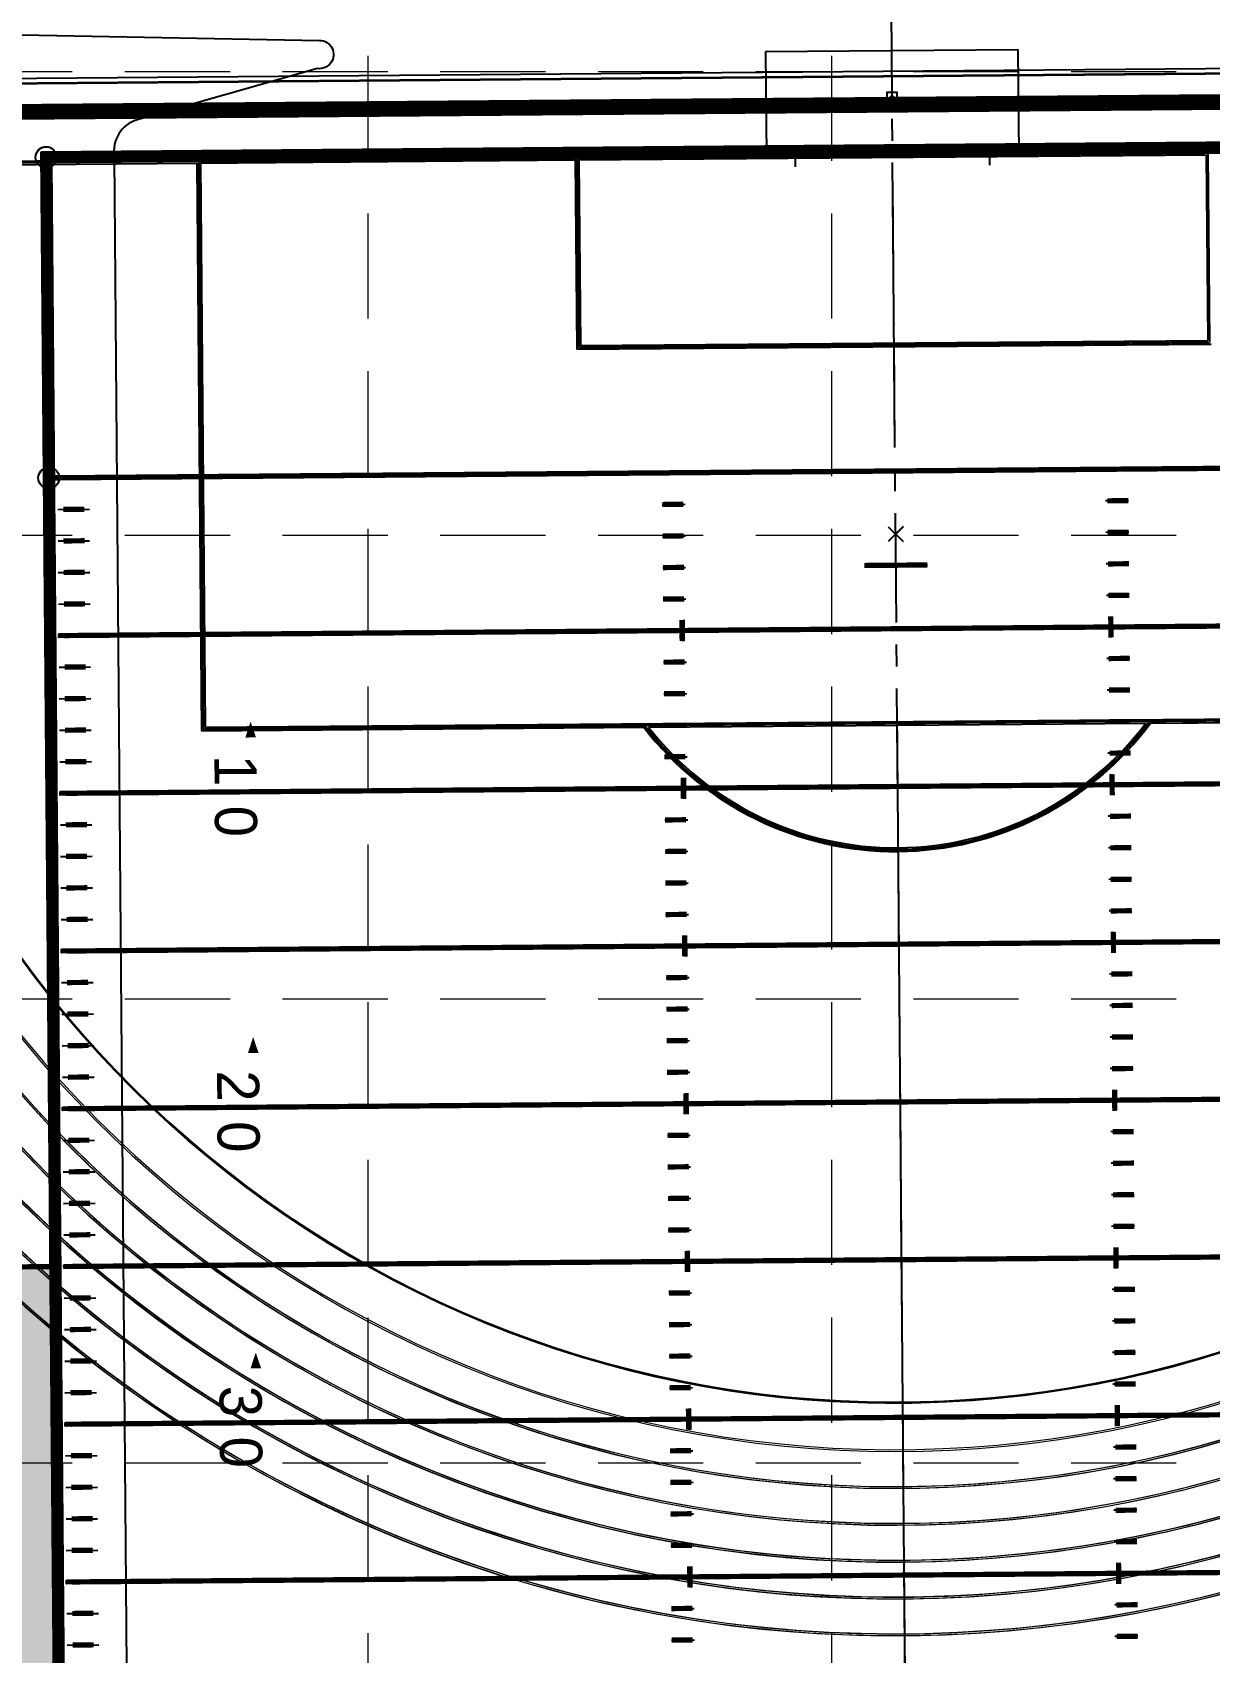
# Model space of a CAD drawing. Header units: feet. Extents: x 2467609 to 2470436, y 7119976 to 7121745.
# Drawn here: x 2469431.4 to 2469543.4, y 7120886.6 to 7121040.7 of the extents above; entities that cross this region are included whole.
import ezdxf

# ---------------------------------------------------------------- set-up
doc = ezdxf.new("R2010")
doc.units = ezdxf.units.FT
doc.header["$LTSCALE"] = 100
doc.header["$MEASUREMENT"] = 0
for name, pattern in [('06117 BASE$0$HIDDEN2', [0.1875, 0.125, -0.0625]), ('FOOTBALL$0$C', [2, 1.25, -0.25, 0.25, -0.25]), ('FOOTBALL$0$DASHED2', [0.375, 0.25, -0.125]), ('HIDDEN', [0.375, 0.25, -0.125])]:
    doc.linetypes.add(name, pattern=pattern)
for name, color, linetype, lineweight in [('06117 BASE$0$X-Refr', 253, '06117 BASE$0$HIDDEN2', 50), ('FOOTBALL$0$X-Lite', 8, 'Continuous', 25), ('FOOTBALL$0$X-Medm', 8, 'Continuous', 40), ('FOOTBALL$0$X-Thin', 8, 'Continuous', 13)]:
    doc.layers.add(name, color=color, linetype=linetype, lineweight=lineweight)
for name, color, linetype in [('CPCONT', 253, 'Continuous'), ('FOOTBALL$0$FD-CD-FOOTBALL', 8, 'Continuous'), ('FOOTBALL$0$FD-CD-MED', 8, 'Continuous'), ('FOOTBALL$0$FD-CD-SOCCER', 8, 'Continuous'), ('FOOTBALL$0$FD-CD-TEXT-FOOTBALL', 8, 'Continuous'), ('FOOTBALL$0$FD-CD-TEXT-FOOTBALL-GOAL-TICKS', 8, 'Continuous'), ('FOOTBALL$0$FD-CD-THIN', 8, 'Continuous'), ('FOOTBALL$0$FD-CD-XTHN', 8, 'Continuous'), ('FOOTBALL$0$FD-CNTRLINE', 8, 'Continuous'), ('FOOTBALL$0$FD-Coach-Box', 8, 'Continuous'), ('FOOTBALL$0$FD-FOOTBALL', 8, 'Continuous'), ('FOOTBALL$0$FD-FOOTBALL-THKLINE', 8, 'Continuous'), ('FOOTBALL$0$FD-FOOTBALL-THKLINE-2', 8, 'Continuous'), ('FOOTBALL$0$FD-SOCCER', 8, 'Continuous'), ('FOOTBALL$0$FD-SOCCER-CTR', 8, 'Continuous'), ('FOOTBALL$0$FD-TRACK', 8, 'Continuous'), ('FOOTBALL$0$SC-CD-THIN', 8, 'Continuous'), ('GRID', 254, 'HIDDEN')]:
    doc.layers.add(name, color=color, linetype=linetype)
doc.styles.add('FOOTBALL$0$HM-HD', font='HM-HD.SHX')

# ---------------------------------------------------------------- blocks, each defined once
blk = doc.blocks.new('FOOTBALL$0$TRACK-flat-1')
at = {"layer": 'FOOTBALL$0$X-Lite', "linetype": 'Continuous'}
for p, q in [((11534.5, -51876.6), (11534.5, -49470.2)), ((11540.5, -51871.8), (11540.5, -49474.9))]:
    blk.add_line(p, q, dxfattribs=at)
for radius, start, end in [(1497.3, 90, 236.1379), (1243.3, 90, 270), (1231.2, 90, 103.2408), (1219.2, 103.6636, 256.3364), (1231.2, 256.7592, 270)]:
    blk.add_arc((11822.5, -50673.4), radius, start, end, dxfattribs=at)
at = {"layer": 'FOOTBALL$0$X-Lite', "linetype": 'FOOTBALL$0$DASHED2'}
blk.add_arc((11822.5, -50673.4), 1253.2, 90, 270, dxfattribs=at)
at = {"layer": 'FOOTBALL$0$X-Lite', "linetype": 'Continuous'}
blk.add_point((11822.5, -50673.4), dxfattribs=at)
at = {"layer": 'FOOTBALL$0$X-Medm'}
for radius, end in [(1501.2, 235.5002), (1237.2, 270)]:
    blk.add_arc((11822.5, -50673.4), radius, 90, end, dxfattribs=at)
at = {"layer": 'FOOTBALL$0$X-Thin'}
blk.add_line((11539.5, -51872.6), (11539.5, -49474.1), dxfattribs=at)
for radius, start, end in [(1495.3, 90, 236.2504), (1455.3, 90, 238.6875), (1453.3, 90, 238.8153), (1413.3, 90, 241.6104), (1411.3, 90, 241.7587), (1371.3, 90, 245.0505), (1369.3, 90, 245.2281), (1329.3, 90, 249.2811), (1327.3, 90, 249.5069), (1287.3, 90, 254.9819), (1285.3, 90, 255.3125), (1245.3, 90, 266.778), (1232.2, 90, 103.2777), (1232.2, 256.7223, 270), (1329.3, 249.5223, 255.2224), (1327.3, 249.751, 255.548), (1287.3, 255.3238, 266.831), (1285.3, 255.6627, 270), (1413.3, 245.6225, 249.9128), (1411.3, 245.7995, 250.1325), (1371.3, 249.8416, 255.4517), (1369.3, 250.0672, 255.7726), (1329.3, 255.5588, 266.8815), (1327.3, 255.8925, 270), (1455.3, 245.9822, 250.2078), (1453.3, 246.157, 250.4246), (1413.3, 250.1465, 255.6707), (1411.3, 250.369, 255.9869), (1371.3, 255.7828, 266.9296), (1369.3, 256.1117, 270), (1497.3, 246.3264, 250.4901), (1495.3, 246.499, 250.7041), (1455.3, 250.4379, 255.88), (1453.3, 250.6575, 256.1919), (1413.3, 255.9968, 266.9756), (1411.3, 256.3209, 270), (1497.3, 250.7169, 256.0805), (1495.3, 250.9337, 256.3881), (1455.3, 256.2013, 267.0196), (1453.3, 256.5209, 270), (1497.3, 256.3971, 267.0617), (1495.3, 256.7124, 270)]:
    blk.add_arc((11822.5, -50673.4), radius, start, end, dxfattribs=at)
at = {"layer": 'FOOTBALL$0$X-Thin', "linetype": 'Continuous'}
for radius, start, end in [(1232.2, 103.5167, 256.4833), (1231.2, 103.5279, 256.4721), (1225.2, 103.5954, 256.4046), (1224.2, 103.6067, 256.3933)]:
    blk.add_arc((11822.5, -50673.4), radius, start, end, dxfattribs=at)
blk = doc.blocks.new('FOOTBALL')
at = {"layer": 'FOOTBALL$0$FD-CD-FOOTBALL'}
blk.add_circle((-2166, -966), 12, dxfattribs=at)
at = {"layer": 'FOOTBALL$0$FD-CD-MED'}
for p, q in [((-2172, 972), (-2172, -972)), ((-2172, -972), (2172, -972))]:
    blk.add_line(p, q, dxfattribs=at)
at = {"layer": 'FOOTBALL$0$FD-CD-SOCCER'}
blk.add_lwpolyline([(-2220, -6), (-2220, 6), (-2232, 6), (-2232, -6), (-2220, -6)], dxfattribs=at)
for centre, radius in [((-2226, 0), 2), ((-1800, -966), 12)]:
    blk.add_circle(centre, radius, dxfattribs=at)
at = {"layer": 'FOOTBALL$0$FD-CD-TEXT-FOOTBALL-GOAL-TICKS'}
for points in [[(-1520, -738), (-1502, -744), (-1502, -732)], [(-1160, -738), (-1142, -744), (-1142, -732)], [(-800, -738), (-782, -744), (-782, -732)]]:
    blk.add_solid(points, dxfattribs=at)
at = {"layer": 'FOOTBALL$0$FD-CD-THIN', "linetype": 'FOOTBALL$0$C'}
blk.add_line((2373, 0), (-2326.5, 0), dxfattribs=at)
at = {"layer": 'FOOTBALL$0$FD-CD-XTHN'}
for points in [[(-1802, 960), (-1802, -960)], [(-1798, 960), (-1798, -960)]]:
    blk.add_lwpolyline(points, dxfattribs=at)
for points in [[(-1622, -956), (-1622, 956), (-1618, 956), (-1618, -956)], [(-1442, -956), (-1442, 956), (-1438, 956), (-1438, -956)], [(-1262, -956), (-1262, 956), (-1258, 956), (-1258, -956)], [(-1082, -956), (-1082, 956), (-1078, 956), (-1078, -956)], [(-902, -956), (-902, 956), (-898, 956), (-898, -956)], [(-722, -956), (-722, 956), (-718, 956), (-718, -956)], [(-542, -956), (-542, 956), (-538, 956), (-538, -956)]]:
    blk.add_lwpolyline(points, close=True, dxfattribs=at)
at = {"layer": 'FOOTBALL$0$FD-CNTRLINE'}
for points in [[(-1620, 925.8), (-1620, 956), (-1620, -956), (-1620, -925.8)], [(-1440, 925.8), (-1440, 956), (-1440, -956), (-1440, -925.8)], [(-1260, 925.8), (-1260, 956), (-1260, -956), (-1260, -925.8)], [(-1080, 925.8), (-1080, 956), (-1080, -956), (-1080, -925.8)], [(-900, 925.8), (-900, 956), (-900, -956), (-900, -925.8)], [(-720, 925.8), (-720, 956), (-720, -956), (-720, -925.8)], [(-540, 925.8), (-540, 956), (-540, -956), (-540, -925.8)]]:
    blk.add_lwpolyline(points, dxfattribs=at)
at = {"layer": 'FOOTBALL$0$FD-Coach-Box'}
for p, q in [((-902, -960), (-902, -1114)), ((-900, -960), (-900, -1112)), ((-898, -960), (-898, -1110))]:
    blk.add_line(p, q, dxfattribs=at)
at = {"layer": 'FOOTBALL$0$FD-FOOTBALL'}
for p, q in [((-2160, 960), (-2160, -960)), ((-2160, -960), (2160, -960))]:
    blk.add_line(p, q, dxfattribs=at)
for points in [[(-1800, 960), (-1800, -960)], [(-1800, 264), (-1800, 240)], [(-1764, 264), (-1764, 240)], [(-1728, 264), (-1728, 240)], [(-1692, 264), (-1692, 240)], [(-1656, 264), (-1656, 240)], [(-1620, 264), (-1620, 240)], [(-1584, 264), (-1584, 240)], [(-1548, 264), (-1548, 240)], [(-1512, 264), (-1512, 240)], [(-1476, 264), (-1476, 240)], [(-1440, 264), (-1440, 240)], [(-1404, 264), (-1404, 240)], [(-1368, 264), (-1368, 240)], [(-1332, 264), (-1332, 240)], [(-1296, 264), (-1296, 240)], [(-1260, 264), (-1260, 240)], [(-1224, 264), (-1224, 240)], [(-1188, 264), (-1188, 240)], [(-1152, 264), (-1152, 240)], [(-1116, 264), (-1116, 240)], [(-1080, 264), (-1080, 240)], [(-1044, 264), (-1044, 240)], [(-1008, 264), (-1008, 240)], [(-972, 264), (-972, 240)], [(-936, 264), (-936, 240)], [(-900, 264), (-900, 240)], [(-864, 264), (-864, 240)], [(-828, 264), (-828, 240)], [(-792, 264), (-792, 240)], [(-756, 264), (-756, 240)], [(-720, 264), (-720, 240)], [(-684, 264), (-684, 240)], [(-648, 264), (-648, 240)], [(-612, 264), (-612, 240)], [(-576, 264), (-576, 240)], [(-540, 264), (-540, 240)], [(-504, 264), (-504, 240)], [(-468, 264), (-468, 240)], [(-1632, 242.7), (-1608, 242.7)], [(-1452, 242.7), (-1428, 242.7)], [(-1272, 242.7), (-1248, 242.7)], [(-1092, 242.7), (-1068, 242.7)], [(-912, 242.7), (-888, 242.7)], [(-732, 242.7), (-708, 242.7)], [(-552, 242.7), (-528, 242.7)], [(-1692, -36), (-1692, 36)], [(-1800, -264), (-1800, -240)], [(-1764, -264), (-1764, -240)], [(-1728, -264), (-1728, -240)], [(-1692, -264), (-1692, -240)], [(-1656, -264), (-1656, -240)], [(-1620, -264), (-1620, -240)], [(-1584, -264), (-1584, -240)], [(-1548, -264), (-1548, -240)], [(-1512, -264), (-1512, -240)], [(-1476, -264), (-1476, -240)], [(-1440, -264), (-1440, -240)], [(-1404, -264), (-1404, -240)], [(-1368, -264), (-1368, -240)], [(-1332, -264), (-1332, -240)], [(-1296, -264), (-1296, -240)], [(-1260, -264), (-1260, -240)], [(-1224, -264), (-1224, -240)], [(-1188, -264), (-1188, -240)], [(-1152, -264), (-1152, -240)], [(-1116, -264), (-1116, -240)], [(-1080, -264), (-1080, -240)], [(-1044, -264), (-1044, -240)], [(-1008, -264), (-1008, -240)], [(-972, -264), (-972, -240)], [(-936, -264), (-936, -240)], [(-900, -264), (-900, -240)], [(-864, -264), (-864, -240)], [(-828, -264), (-828, -240)], [(-792, -264), (-792, -240)], [(-756, -264), (-756, -240)], [(-720, -264), (-720, -240)], [(-684, -264), (-684, -240)], [(-648, -264), (-648, -240)], [(-612, -264), (-612, -240)], [(-576, -264), (-576, -240)], [(-540, -264), (-540, -240)], [(-504, -264), (-504, -240)], [(-468, -264), (-468, -240)], [(-1632, -242.7), (-1608, -242.7)], [(-1452, -242.7), (-1428, -242.7)], [(-1272, -242.7), (-1248, -242.7)], [(-1092, -242.7), (-1068, -242.7)], [(-912, -242.7), (-888, -242.7)], [(-732, -242.7), (-708, -242.7)], [(-552, -242.7), (-528, -242.7)], [(-1800, -956), (-1800, -920)], [(-1764, -956), (-1764, -920)], [(-1728, -956), (-1728, -920)], [(-1692, -956), (-1692, -920)], [(-1656, -956), (-1656, -920)], [(-1584, -956), (-1584, -920)], [(-1548, -956), (-1548, -920)], [(-1512, -956), (-1512, -920)], [(-1476, -956), (-1476, -920)], [(-1404, -956), (-1404, -920)], [(-1368, -956), (-1368, -920)], [(-1332, -956), (-1332, -920)], [(-1296, -956), (-1296, -920)], [(-1224, -956), (-1224, -920)], [(-1188, -956), (-1188, -920)], [(-1152, -956), (-1152, -920)], [(-1116, -956), (-1116, -920)], [(-1044, -956), (-1044, -920)], [(-1008, -956), (-1008, -920)], [(-972, -956), (-972, -920)], [(-936, -956), (-936, -920)], [(-864, -956), (-864, -920)], [(-828, -956), (-828, -920)], [(-792, -956), (-792, -920)], [(-756, -956), (-756, -920)], [(-684, -956), (-684, -920)], [(-648, -956), (-648, -920)], [(-612, -956), (-612, -920)], [(-576, -956), (-576, -920)], [(-504, -956), (-504, -920)], [(-468, -956), (-468, -920)], [(-1728, -956), (-1728, -932)], [(-1692, -956), (-1692, -932)], [(-1656, -956), (-1656, -932)], [(-1584, -956), (-1584, -932)], [(-1548, -956), (-1548, -932)], [(-1512, -956), (-1512, -932)], [(-1476, -956), (-1476, -932)], [(-1404, -956), (-1404, -932)], [(-1368, -956), (-1368, -932)], [(-1332, -956), (-1332, -932)], [(-1296, -956), (-1296, -932)], [(-1224, -956), (-1224, -932)], [(-1188, -956), (-1188, -932)], [(-1152, -956), (-1152, -932)], [(-1116, -956), (-1116, -932)], [(-1044, -956), (-1044, -932)], [(-1008, -956), (-1008, -932)], [(-972, -956), (-972, -932)], [(-936, -956), (-936, -932)], [(-864, -956), (-864, -932)], [(-828, -956), (-828, -932)], [(-792, -956), (-792, -932)], [(-756, -956), (-756, -932)], [(-684, -956), (-684, -932)], [(-648, -956), (-648, -932)], [(-612, -956), (-612, -932)], [(-576, -956), (-576, -932)], [(-504, -956), (-504, -932)], [(-468, -956), (-468, -932)]]:
    blk.add_lwpolyline(points, dxfattribs=at)
at = {"layer": 'FOOTBALL$0$FD-FOOTBALL-THKLINE', "const_width": 12}
blk.add_lwpolyline([(2166, 966), (-2166, 966), (-2166, -966), (2166, -966)], close=True, dxfattribs=at)
at = {"layer": 'FOOTBALL$0$FD-FOOTBALL-THKLINE', "const_width": 6}
for points in [[(-1800, 960), (-1800, -960)], [(-1620, 949.8), (-1620, -949.8)], [(-1440, 949.8), (-1440, -949.8)], [(-1260, 949.8), (-1260, -949.8)], [(-1080, 949.8), (-1080, -949.8)], [(-900, 949.8), (-900, -949.8)], [(-720, 949.8), (-720, -949.8)], [(-540, 949.8), (-540, -949.8)], [(-1800, 266), (-1800, 242)], [(-1764, 266), (-1764, 242)], [(-1728, 266), (-1728, 242)], [(-1692, 266), (-1692, 242)], [(-1656, 266), (-1656, 242)], [(-1620, 266), (-1620, 242)], [(-1584, 266), (-1584, 242)], [(-1548, 266), (-1548, 242)], [(-1512, 266), (-1512, 242)], [(-1476, 266), (-1476, 242)], [(-1440, 266), (-1440, 242)], [(-1404, 266), (-1404, 242)], [(-1368, 266), (-1368, 242)], [(-1332, 266), (-1332, 242)], [(-1296, 266), (-1296, 242)], [(-1260, 266), (-1260, 242)], [(-1224, 266), (-1224, 242)], [(-1188, 266), (-1188, 242)], [(-1152, 266), (-1152, 242)], [(-1116, 266), (-1116, 242)], [(-1080, 266), (-1080, 242)], [(-1044, 266), (-1044, 242)], [(-1008, 266), (-1008, 242)], [(-972, 266), (-972, 242)], [(-936, 266), (-936, 242)], [(-900, 266), (-900, 242)], [(-864, 266), (-864, 242)], [(-828, 266), (-828, 242)], [(-792, 266), (-792, 242)], [(-756, 266), (-756, 242)], [(-720, 266), (-720, 242)], [(-684, 266), (-684, 242)], [(-648, 266), (-648, 242)], [(-612, 266), (-612, 242)], [(-576, 266), (-576, 242)], [(-540, 266), (-540, 242)], [(-504, 266), (-504, 242)], [(-468, 266), (-468, 242)], [(-1632, 244.7), (-1608, 244.7)], [(-1452, 244.7), (-1428, 244.7)], [(-1272, 244.7), (-1248, 244.7)], [(-1092, 244.7), (-1068, 244.7)], [(-912, 244.7), (-888, 244.7)], [(-732, 244.7), (-708, 244.7)], [(-552, 244.7), (-528, 244.7)], [(-1692.5, -36), (-1692.5, 36)], [(-1800, -266), (-1800, -242)], [(-1764, -266), (-1764, -242)], [(-1728, -266), (-1728, -242)], [(-1692, -266), (-1692, -242)], [(-1656, -266), (-1656, -242)], [(-1620, -266), (-1620, -242)], [(-1584, -266), (-1584, -242)], [(-1548, -266), (-1548, -242)], [(-1512, -266), (-1512, -242)], [(-1476, -266), (-1476, -242)], [(-1440, -266), (-1440, -242)], [(-1404, -266), (-1404, -242)], [(-1368, -266), (-1368, -242)], [(-1332, -266), (-1332, -242)], [(-1296, -266), (-1296, -242)], [(-1260, -266), (-1260, -242)], [(-1224, -266), (-1224, -242)], [(-1188, -266), (-1188, -242)], [(-1152, -266), (-1152, -242)], [(-1116, -266), (-1116, -242)], [(-1080, -266), (-1080, -242)], [(-1044, -266), (-1044, -242)], [(-1008, -266), (-1008, -242)], [(-972, -266), (-972, -242)], [(-936, -266), (-936, -242)], [(-900, -266), (-900, -242)], [(-864, -266), (-864, -242)], [(-828, -266), (-828, -242)], [(-792, -266), (-792, -242)], [(-756, -266), (-756, -242)], [(-720, -266), (-720, -242)], [(-684, -266), (-684, -242)], [(-648, -266), (-648, -242)], [(-612, -266), (-612, -242)], [(-576, -266), (-576, -242)], [(-540, -266), (-540, -242)], [(-504, -266), (-504, -242)], [(-468, -266), (-468, -242)], [(-1632, -244.7), (-1608, -244.7)], [(-1452, -244.7), (-1428, -244.7)], [(-1272, -244.7), (-1248, -244.7)], [(-1092, -244.7), (-1068, -244.7)], [(-912, -244.7), (-888, -244.7)], [(-732, -244.7), (-708, -244.7)], [(-552, -244.7), (-528, -244.7)], [(-1800, -949.8), (-1800, -925.8)], [(-1764, -949.8), (-1764, -925.8)], [(-1728, -949.8), (-1728, -925.8)], [(-1692, -949.8), (-1692, -925.8)], [(-1656, -949.8), (-1656, -925.8)], [(-1620, -949.8), (-1620, -925.8)], [(-1584, -949.8), (-1584, -925.8)], [(-1548, -949.8), (-1548, -925.8)], [(-1512, -949.8), (-1512, -925.8)], [(-1476, -949.8), (-1476, -925.8)], [(-1440, -949.8), (-1440, -925.8)], [(-1404, -949.8), (-1404, -925.8)], [(-1368, -949.8), (-1368, -925.8)], [(-1332, -949.8), (-1332, -925.8)], [(-1296, -949.8), (-1296, -925.8)], [(-1260, -949.8), (-1260, -925.8)], [(-1224, -949.8), (-1224, -925.8)], [(-1188, -949.8), (-1188, -925.8)], [(-1152, -949.8), (-1152, -925.8)], [(-1116, -949.8), (-1116, -925.8)], [(-1080, -949.8), (-1080, -925.8)], [(-1044, -949.8), (-1044, -925.8)], [(-1008, -949.8), (-1008, -925.8)], [(-972, -949.8), (-972, -925.8)], [(-936, -949.8), (-936, -925.8)], [(-900, -949.8), (-900, -925.8)], [(-864, -949.8), (-864, -925.8)], [(-828, -949.8), (-828, -925.8)], [(-792, -949.8), (-792, -925.8)], [(-756, -949.8), (-756, -925.8)], [(-720, -949.8), (-720, -925.8)], [(-684, -949.8), (-684, -925.8)], [(-648, -949.8), (-648, -925.8)], [(-612, -949.8), (-612, -925.8)], [(-576, -949.8), (-576, -925.8)], [(-540, -949.8), (-540, -925.8)], [(-504, -949.8), (-504, -925.8)], [(-468, -949.8), (-468, -925.8)], [(-900, -968), (-900, -1112)]]:
    blk.add_lwpolyline(points, dxfattribs=at)
at = {"layer": 'FOOTBALL$0$FD-FOOTBALL-THKLINE'}
blk.add_solid([(900, -1040), (900, -968), (-900, -1040), (-900, -968)], dxfattribs=at)
at = {"layer": 'FOOTBALL$0$FD-FOOTBALL-THKLINE-2', "const_width": 18}
blk.add_lwpolyline([(-2218, 1140), (-2218, -1140)], dxfattribs=at)
at = {"layer": 'FOOTBALL$0$FD-SOCCER'}
for p, q in [((-2172, -960), (-2172, 960)), ((-2280, -144), (-2280, 144)), ((-2280, 144), (-2160, 144)), ((-1736.5, 8.5), (-1719.5, -8.5)), ((-1736.5, -8.5), (-1719.5, 8.5)), ((-2280, -144), (-2160, -144)), ((-2160, -960), (-2172, -960))]:
    blk.add_line(p, q, dxfattribs=at)
at = {"layer": 'FOOTBALL$0$FD-SOCCER-CTR'}
for p, q in [((-2160, -1140), (-2160, 1140)), ((-1512, -792), (-1512, 792)), ((-2160, 360), (-1944, 360)), ((-1944, -360), (-1944, 360)), ((-2160, -360), (-1944, -360)), ((-2160, -792), (-1512, -792))]:
    blk.add_line(p, q, dxfattribs=at)
blk.add_arc((-1728, 0), 360, 306.8699, 53.1301, dxfattribs=at)
at = {"layer": 'FOOTBALL$0$FD-TRACK'}
for p, q in [((-2148, 111), (-2172, 111)), ((-2160, -123), (-2160, 123)), ((-2148, -111), (-2172, -111))]:
    blk.add_line(p, q, dxfattribs=at)
at = {"layer": 'FOOTBALL$0$SC-CD-THIN'}
for p, q in [((-2162, -1142), (-2162, 1142)), ((-1514, -790), (-1514, 790)), ((-1510, 289), (-1510, 794)), ((-2158, -358), (-2158, 358)), ((-2158, 358), (-1946, 358)), ((-1946, -358), (-1946, 358)), ((-1942, -362), (-1942, 362)), ((-1510, -284), (-1510, 284)), ((-1510, -794), (-1510, -289)), ((-2158, -358), (-1946, -358)), ((-2158, -790), (-2158, -362)), ((-2158, -362), (-1942, -362)), ((-2158, -790), (-1514, -790)), ((-2158, -1102.1), (-2158, -794)), ((-2158, -794), (-1510, -794))]:
    blk.add_line(p, q, dxfattribs=at)
for radius, start, end in [(362, 307.0283, 52.9717), (358, 307.5128, 52.4872)]:
    blk.add_arc((-1728, 0), radius, start, end, dxfattribs=at)
blk.add_blockref('FOOTBALL$0$TRACK-flat-1', (-13791, 50673.4), dxfattribs=at)
at = {"layer": 'FOOTBALL$0$FD-CD-TEXT-FOOTBALL', "style": 'FOOTBALL$0$HM-HD'}
for s, p in [('1', (-1482.3, -779.5)), ('0', (-1424.3, -779.5)), ('2', (-1122.3, -779.5)), ('0', (-1064.3, -779.5)), ('3', (-762.3, -779.5)), ('0', (-704.3, -779.5))]:
    blk.add_text(s, height=48, dxfattribs=at).set_placement(p)

msp = doc.modelspace()

# ---------------------------------------------------------------- linework, layer by layer
at = {"layer": 'CPCONT', "color": 35}
msp.add_lwpolyline([(2469638.06, 7121014.03), (2469640.75, 7120685.94, -1), (2469391.39, 7120683.9), (2469388.7, 7121011.99, -1)], format="xyb", close=True, dxfattribs=at)
msp.add_lwpolyline([(2469447.86, 7121068.86, -0.127898), (2469435.4, 7121063.99), (2469425.23, 7121062), (2469425.31, 7121052), (2469447.76, 7121051.37, -1.078268), (2469447.61, 7121049.92), (2469425.27, 7121048.9, 0.478771), (2469422.44, 7121045.04), (2469422.37, 7121043.66, 0.437178), (2469425.41, 7121040.55), (2469458.76, 7121039.93, -1.059932), (2469458.55, 7121037.24), (2469441.41, 7121032.38, 0.381258), (2469439.25, 7121028.86, 0.638839)], format="xyb", dxfattribs=at)
for points in [[(2469435.71, 7120667.82), (2469432.75, 7121028.81)], [(2469442.21, 7120667.87), (2469439.25, 7121028.86)]]:
    msp.add_lwpolyline(points, dxfattribs=at)
at = {"layer": 'FOOTBALL$0$FD-CD-FOOTBALL'}
msp.add_ellipse((2469432.75, 7121028.81), major_axis=(0.707, 0.707), ratio=1, start_param=3.935194, end_param=10.218379, dxfattribs=at)
at = {"layer": 'FOOTBALL$0$FD-CD-MED'}
for p, q in [((2469594.24, 7121030.63), (2469432.24, 7121029.3)), ((2469432.24, 7121029.3), (2469435.21, 7120667.32))]:
    msp.add_line(p, q, dxfattribs=at)
at = {"layer": 'FOOTBALL$0$FD-CD-SOCCER'}
for p, q in [((2469513.7, 7121034.97), (2469512.7, 7121034.96)), ((2469512.7, 7121034.96), (2469512.71, 7121033.96)), ((2469513.71, 7121033.97), (2469513.7, 7121034.97)), ((2469512.71, 7121033.96), (2469513.71, 7121033.97))]:
    msp.add_line(p, q, dxfattribs=at)
for centre, major_axis in [((2469513.2, 7121034.47), (0.118, 0.118)), ((2469433, 7120998.31), (0.707, 0.707))]:
    msp.add_ellipse(centre, major_axis=major_axis, ratio=1, start_param=3.935194, end_param=10.218379, dxfattribs=at)
at = {"layer": 'FOOTBALL$0$FD-CD-TEXT-FOOTBALL-GOAL-TICKS'}
for points in [[(2469452.19, 7120975.13), (2469451.7, 7120973.63), (2469452.7, 7120973.64)], [(2469452.43, 7120945.13), (2469451.95, 7120943.63), (2469452.95, 7120943.64)], [(2469452.68, 7120915.14), (2469452.19, 7120913.63), (2469453.19, 7120913.64)]]:
    msp.add_solid(points, dxfattribs=at)
at = {"layer": 'FOOTBALL$0$FD-CD-THIN', "linetype": 'FOOTBALL$0$C'}
msp.add_line((2469516.35, 7120651.24), (2469513.14, 7121042.85), dxfattribs=at)
at = {"layer": 'FOOTBALL$0$FD-CD-XTHN'}
for p, q in [((2469593.49, 7120999.79), (2469433.5, 7120998.48)), ((2469593.49, 7120999.46), (2469433.5, 7120998.15)), ((2469433.95, 7120983.48), (2469593.28, 7120984.79)), ((2469593.28, 7120984.46), (2469433.96, 7120983.15)), ((2469433.96, 7120983.15), (2469433.95, 7120983.48)), ((2469434.08, 7120968.48), (2469593.4, 7120969.79)), ((2469593.41, 7120969.46), (2469434.08, 7120968.15)), ((2469434.08, 7120968.15), (2469434.08, 7120968.48)), ((2469434.2, 7120953.48), (2469593.53, 7120954.79)), ((2469593.53, 7120954.46), (2469434.2, 7120953.15)), ((2469434.2, 7120953.15), (2469434.2, 7120953.48)), ((2469434.32, 7120938.49), (2469593.65, 7120939.79)), ((2469593.65, 7120939.46), (2469434.32, 7120938.15)), ((2469434.32, 7120938.15), (2469434.32, 7120938.49)), ((2469434.44, 7120923.49), (2469593.77, 7120924.79)), ((2469593.78, 7120924.46), (2469434.45, 7120923.15)), ((2469434.45, 7120923.15), (2469434.44, 7120923.49)), ((2469434.57, 7120908.49), (2469593.9, 7120909.79)), ((2469593.9, 7120909.46), (2469434.57, 7120908.15)), ((2469434.57, 7120908.15), (2469434.57, 7120908.49)), ((2469434.69, 7120893.49), (2469594.02, 7120894.79)), ((2469594.02, 7120894.46), (2469434.69, 7120893.15)), ((2469434.69, 7120893.15), (2469434.69, 7120893.49))]:
    msp.add_line(p, q, dxfattribs=at)
at = {"layer": 'FOOTBALL$0$FD-CNTRLINE'}
for p, q in [((2469593.28, 7120984.62), (2469433.95, 7120983.32)), ((2469433.95, 7120983.32), (2469436.47, 7120983.34)), ((2469593.41, 7120969.62), (2469434.08, 7120968.32)), ((2469434.08, 7120968.32), (2469436.59, 7120968.34)), ((2469593.53, 7120954.63), (2469434.2, 7120953.32)), ((2469434.2, 7120953.32), (2469436.72, 7120953.34)), ((2469593.65, 7120939.63), (2469434.32, 7120938.32)), ((2469434.32, 7120938.32), (2469436.84, 7120938.34)), ((2469593.77, 7120924.63), (2469434.45, 7120923.32)), ((2469434.45, 7120923.32), (2469436.96, 7120923.34)), ((2469593.9, 7120909.63), (2469434.57, 7120908.32)), ((2469434.57, 7120908.32), (2469437.08, 7120908.34)), ((2469594.02, 7120894.63), (2469434.69, 7120893.32)), ((2469434.69, 7120893.32), (2469437.21, 7120893.34))]:
    msp.add_line(p, q, dxfattribs=at)
at = {"layer": 'FOOTBALL$0$FD-Coach-Box'}
for p, q in [((2469434.11, 7120923.48), (2469421.28, 7120923.38)), ((2469434.11, 7120923.32), (2469421.45, 7120923.21)), ((2469434.11, 7120923.15), (2469421.61, 7120923.05))]:
    msp.add_line(p, q, dxfattribs=at)
at = {"layer": 'FOOTBALL$0$FD-FOOTBALL'}
for p, q in [((2469593.25, 7121029.63), (2469433.25, 7121028.31)), ((2469433.25, 7121028.31), (2469436.2, 7120668.33)), ((2469593.49, 7120999.63), (2469433.5, 7120998.31)), ((2469433.83, 7120998.32), (2469436.83, 7120998.34)), ((2469491.5, 7120998.79), (2469493.5, 7120998.81)), ((2469535.49, 7120999.15), (2469533.49, 7120999.13)), ((2469433.86, 7120995.32), (2469436.86, 7120995.34)), ((2469491.52, 7120995.79), (2469493.52, 7120995.81)), ((2469535.52, 7120996.15), (2469533.52, 7120996.13)), ((2469433.88, 7120992.32), (2469436.88, 7120992.34)), ((2469433.88, 7120992.32), (2469435.88, 7120992.33)), ((2469491.55, 7120992.79), (2469493.54, 7120992.81)), ((2469535.54, 7120993.15), (2469533.54, 7120993.13)), ((2469433.9, 7120989.32), (2469436.9, 7120989.34)), ((2469433.9, 7120989.32), (2469435.9, 7120989.33)), ((2469491.57, 7120989.79), (2469493.57, 7120989.81)), ((2469510.57, 7120989.95), (2469516.57, 7120990)), ((2469535.57, 7120990.15), (2469533.57, 7120990.13)), ((2469433.93, 7120986.32), (2469436.93, 7120986.34)), ((2469433.93, 7120986.32), (2469435.93, 7120986.33)), ((2469491.59, 7120986.79), (2469493.59, 7120986.81)), ((2469535.59, 7120987.15), (2469533.59, 7120987.13)), ((2469493.38, 7120984.8), (2469493.4, 7120982.8)), ((2469535.62, 7120984.15), (2469533.62, 7120984.13)), ((2469533.84, 7120985.14), (2469533.85, 7120983.14)), ((2469491.62, 7120983.79), (2469493.62, 7120983.81)), ((2469535.64, 7120981.15), (2469533.64, 7120981.13)), ((2469433.98, 7120980.32), (2469436.98, 7120980.34)), ((2469433.98, 7120980.32), (2469435.98, 7120980.33)), ((2469491.64, 7120980.79), (2469493.64, 7120980.81)), ((2469535.67, 7120978.15), (2469533.67, 7120978.13)), ((2469434, 7120977.32), (2469437, 7120977.34)), ((2469434, 7120977.32), (2469436, 7120977.33)), ((2469491.67, 7120977.79), (2469493.67, 7120977.81)), ((2469535.69, 7120975.15), (2469533.69, 7120975.14)), ((2469434.03, 7120974.32), (2469437.03, 7120974.34)), ((2469434.03, 7120974.32), (2469436.03, 7120974.33)), ((2469491.69, 7120974.79), (2469493.69, 7120974.81)), ((2469491.72, 7120971.79), (2469493.72, 7120971.81)), ((2469535.72, 7120972.15), (2469533.72, 7120972.14)), ((2469434.05, 7120971.32), (2469437.05, 7120971.34)), ((2469434.05, 7120971.32), (2469436.05, 7120971.33)), ((2469491.74, 7120968.79), (2469493.74, 7120968.81)), ((2469493.51, 7120969.81), (2469493.52, 7120967.81)), ((2469535.74, 7120969.15), (2469533.74, 7120969.14)), ((2469533.96, 7120970.14), (2469533.98, 7120968.14)), ((2469491.77, 7120965.79), (2469493.77, 7120965.81)), ((2469535.77, 7120966.15), (2469533.77, 7120966.14)), ((2469434.1, 7120965.32), (2469437.1, 7120965.34)), ((2469434.1, 7120965.32), (2469436.1, 7120965.33)), ((2469491.79, 7120962.79), (2469493.79, 7120962.81)), ((2469535.79, 7120963.15), (2469533.79, 7120963.14)), ((2469434.13, 7120962.32), (2469437.13, 7120962.34)), ((2469434.13, 7120962.32), (2469436.13, 7120962.33)), ((2469491.82, 7120959.79), (2469493.82, 7120959.81)), ((2469535.81, 7120960.15), (2469533.81, 7120960.14)), ((2469434.15, 7120959.32), (2469437.15, 7120959.34)), ((2469434.15, 7120959.32), (2469436.15, 7120959.33)), ((2469434.18, 7120956.32), (2469437.18, 7120956.34)), ((2469491.84, 7120956.79), (2469493.84, 7120956.81)), ((2469535.84, 7120957.15), (2469533.84, 7120957.14)), ((2469434.18, 7120956.32), (2469436.18, 7120956.33)), ((2469493.63, 7120954.81), (2469493.64, 7120952.81)), ((2469534.08, 7120955.14), (2469534.1, 7120953.14)), ((2469491.86, 7120953.79), (2469493.86, 7120953.81)), ((2469535.86, 7120954.15), (2469533.86, 7120954.14)), ((2469434.22, 7120950.32), (2469437.22, 7120950.34)), ((2469434.22, 7120950.32), (2469436.22, 7120950.33)), ((2469491.89, 7120950.79), (2469493.89, 7120950.81)), ((2469535.89, 7120951.15), (2469533.89, 7120951.14)), ((2469434.25, 7120947.32), (2469437.25, 7120947.34)), ((2469434.25, 7120947.32), (2469436.25, 7120947.33)), ((2469491.91, 7120947.79), (2469493.91, 7120947.81)), ((2469535.91, 7120948.15), (2469533.91, 7120948.14)), ((2469434.27, 7120944.32), (2469437.27, 7120944.34)), ((2469434.27, 7120944.32), (2469436.27, 7120944.33)), ((2469491.94, 7120944.79), (2469493.94, 7120944.81)), ((2469535.94, 7120945.15), (2469533.94, 7120945.14)), ((2469434.3, 7120941.32), (2469437.3, 7120941.34)), ((2469434.3, 7120941.32), (2469436.3, 7120941.34)), ((2469491.96, 7120941.79), (2469493.96, 7120941.81)), ((2469535.96, 7120942.15), (2469533.96, 7120942.14)), ((2469493.75, 7120939.81), (2469493.77, 7120937.81)), ((2469534.21, 7120940.14), (2469534.22, 7120938.14)), ((2469491.99, 7120938.79), (2469493.99, 7120938.81)), ((2469535.99, 7120939.15), (2469533.99, 7120939.14)), ((2469434.35, 7120935.32), (2469437.35, 7120935.34)), ((2469434.35, 7120935.32), (2469436.35, 7120935.34)), ((2469492.01, 7120935.79), (2469494.01, 7120935.81)), ((2469536.01, 7120936.15), (2469534.01, 7120936.14)), ((2469434.37, 7120932.32), (2469437.37, 7120932.34)), ((2469434.37, 7120932.32), (2469436.37, 7120932.34)), ((2469492.04, 7120932.79), (2469494.04, 7120932.81)), ((2469536.04, 7120933.15), (2469534.04, 7120933.14)), ((2469536.06, 7120930.15), (2469534.06, 7120930.14)), ((2469434.4, 7120929.32), (2469437.4, 7120929.34)), ((2469434.4, 7120929.32), (2469436.4, 7120929.34)), ((2469492.06, 7120929.79), (2469494.06, 7120929.81)), ((2469536.08, 7120927.15), (2469534.08, 7120927.14)), ((2469434.42, 7120926.32), (2469437.42, 7120926.34)), ((2469434.42, 7120926.32), (2469436.42, 7120926.34)), ((2469492.09, 7120926.79), (2469494.09, 7120926.81)), ((2469493.87, 7120924.81), (2469493.89, 7120922.81)), ((2469536.11, 7120924.15), (2469534.11, 7120924.14)), ((2469534.33, 7120925.14), (2469534.35, 7120923.14)), ((2469492.11, 7120923.79), (2469494.11, 7120923.81)), ((2469536.13, 7120921.15), (2469534.13, 7120921.14)), ((2469434.47, 7120920.32), (2469437.47, 7120920.34)), ((2469434.47, 7120920.32), (2469436.47, 7120920.34)), ((2469492.14, 7120920.79), (2469494.14, 7120920.81)), ((2469536.16, 7120918.15), (2469534.16, 7120918.14)), ((2469434.5, 7120917.32), (2469437.5, 7120917.34)), ((2469434.5, 7120917.32), (2469436.5, 7120917.34)), ((2469492.16, 7120917.79), (2469494.16, 7120917.81)), ((2469492.18, 7120914.79), (2469494.18, 7120914.81)), ((2469536.18, 7120915.15), (2469534.18, 7120915.14)), ((2469434.52, 7120914.32), (2469437.52, 7120914.34)), ((2469434.52, 7120914.32), (2469436.52, 7120914.34)), ((2469492.21, 7120911.79), (2469494.21, 7120911.81)), ((2469536.21, 7120912.15), (2469534.21, 7120912.14)), ((2469434.54, 7120911.32), (2469437.54, 7120911.34)), ((2469434.54, 7120911.32), (2469436.54, 7120911.34)), ((2469534.45, 7120910.14), (2469534.47, 7120908.14)), ((2469492.23, 7120908.79), (2469494.23, 7120908.81)), ((2469494, 7120909.81), (2469494.01, 7120907.81)), ((2469536.23, 7120909.15), (2469534.23, 7120909.14)), ((2469492.26, 7120905.79), (2469494.26, 7120905.81)), ((2469536.26, 7120906.15), (2469534.26, 7120906.14)), ((2469434.59, 7120905.32), (2469437.59, 7120905.34)), ((2469434.59, 7120905.32), (2469436.59, 7120905.34)), ((2469492.28, 7120902.79), (2469494.28, 7120902.81)), ((2469536.28, 7120903.15), (2469534.28, 7120903.14)), ((2469434.62, 7120902.32), (2469437.62, 7120902.34)), ((2469434.62, 7120902.32), (2469436.62, 7120902.34)), ((2469434.64, 7120899.32), (2469437.64, 7120899.34)), ((2469434.64, 7120899.32), (2469436.64, 7120899.34)), ((2469492.31, 7120899.79), (2469494.31, 7120899.81)), ((2469536.31, 7120900.15), (2469534.31, 7120900.14)), ((2469434.67, 7120896.32), (2469437.67, 7120896.34)), ((2469434.67, 7120896.32), (2469436.67, 7120896.34)), ((2469492.33, 7120896.79), (2469494.33, 7120896.81)), ((2469536.33, 7120897.15), (2469534.33, 7120897.14)), ((2469494.12, 7120894.81), (2469494.14, 7120892.81)), ((2469534.58, 7120895.14), (2469534.59, 7120893.14)), ((2469492.36, 7120893.79), (2469494.36, 7120893.81)), ((2469536.36, 7120894.15), (2469534.36, 7120894.14)), ((2469434.72, 7120890.32), (2469437.72, 7120890.34)), ((2469434.72, 7120890.32), (2469436.72, 7120890.34)), ((2469492.38, 7120890.79), (2469494.38, 7120890.81)), ((2469536.38, 7120891.15), (2469534.38, 7120891.14)), ((2469434.74, 7120887.32), (2469437.74, 7120887.35)), ((2469434.74, 7120887.32), (2469436.74, 7120887.34)), ((2469492.41, 7120887.79), (2469494.41, 7120887.81)), ((2469536.4, 7120888.15), (2469534.4, 7120888.14))]:
    msp.add_line(p, q, dxfattribs=at)
at = {"layer": 'FOOTBALL$0$FD-FOOTBALL-THKLINE'}
for p, q in [((2469593.74, 7121030.13), (2469432.75, 7121028.81)), ((2469432.75, 7121028.81), (2469435.71, 7120667.82)), ((2469593.49, 7120999.63), (2469433.5, 7120998.31)), ((2469434.35, 7120998.32), (2469436.35, 7120998.34)), ((2469491.33, 7120998.79), (2469493.33, 7120998.8)), ((2469535.66, 7120999.15), (2469533.66, 7120999.14)), ((2469434.37, 7120995.32), (2469436.37, 7120995.34)), ((2469491.35, 7120995.79), (2469493.35, 7120995.8)), ((2469535.69, 7120996.15), (2469533.69, 7120996.14)), ((2469434.4, 7120992.32), (2469436.4, 7120992.34)), ((2469491.38, 7120992.79), (2469493.38, 7120992.81)), ((2469535.71, 7120993.15), (2469533.71, 7120993.14)), ((2469434.42, 7120989.32), (2469436.42, 7120989.34)), ((2469491.4, 7120989.79), (2469493.4, 7120989.81)), ((2469510.57, 7120989.99), (2469516.57, 7120990.04)), ((2469535.73, 7120990.15), (2469533.73, 7120990.14)), ((2469434.44, 7120986.32), (2469436.44, 7120986.34)), ((2469491.43, 7120986.79), (2469493.43, 7120986.81)), ((2469535.76, 7120987.15), (2469533.76, 7120987.14)), ((2469592.77, 7120984.62), (2469434.47, 7120983.32)), ((2469493.22, 7120984.8), (2469493.23, 7120982.8)), ((2469535.78, 7120984.15), (2469533.78, 7120984.14)), ((2469534, 7120985.14), (2469534.02, 7120983.14)), ((2469434.47, 7120983.32), (2469436.47, 7120983.34)), ((2469491.45, 7120983.79), (2469493.45, 7120983.81)), ((2469535.81, 7120981.15), (2469533.81, 7120981.14)), ((2469434.49, 7120980.32), (2469436.49, 7120980.34)), ((2469491.48, 7120980.79), (2469493.48, 7120980.81)), ((2469535.83, 7120978.15), (2469533.83, 7120978.14)), ((2469434.52, 7120977.32), (2469436.52, 7120977.34)), ((2469491.5, 7120977.79), (2469493.5, 7120977.81)), ((2469535.86, 7120975.15), (2469533.86, 7120975.14)), ((2469434.54, 7120974.32), (2469436.54, 7120974.34)), ((2469491.53, 7120974.79), (2469493.53, 7120974.81)), ((2469491.55, 7120971.79), (2469493.55, 7120971.81)), ((2469535.88, 7120972.15), (2469533.88, 7120972.14)), ((2469434.57, 7120971.32), (2469436.57, 7120971.34)), ((2469592.89, 7120969.62), (2469434.59, 7120968.32)), ((2469491.58, 7120968.79), (2469493.58, 7120968.81)), ((2469493.34, 7120969.8), (2469493.36, 7120967.8)), ((2469535.91, 7120969.15), (2469533.91, 7120969.14)), ((2469534.13, 7120970.14), (2469534.14, 7120968.14)), ((2469434.59, 7120968.32), (2469436.59, 7120968.34)), ((2469491.6, 7120965.79), (2469493.6, 7120965.81)), ((2469535.93, 7120966.15), (2469533.93, 7120966.14)), ((2469434.62, 7120965.32), (2469436.62, 7120965.34)), ((2469491.62, 7120962.79), (2469493.62, 7120962.81)), ((2469535.96, 7120963.15), (2469533.96, 7120963.14)), ((2469434.64, 7120962.32), (2469436.64, 7120962.34)), ((2469491.65, 7120959.79), (2469493.65, 7120959.81)), ((2469535.98, 7120960.15), (2469533.98, 7120960.14)), ((2469434.67, 7120959.32), (2469436.67, 7120959.34)), ((2469434.69, 7120956.32), (2469436.69, 7120956.34)), ((2469491.67, 7120956.79), (2469493.67, 7120956.81)), ((2469536.01, 7120957.15), (2469534.01, 7120957.14)), ((2469493.46, 7120954.8), (2469493.48, 7120952.8)), ((2469534.25, 7120955.14), (2469534.27, 7120953.14)), ((2469593.01, 7120954.62), (2469434.72, 7120953.32)), ((2469434.72, 7120953.32), (2469436.72, 7120953.34)), ((2469491.7, 7120953.79), (2469493.7, 7120953.81)), ((2469536.03, 7120954.15), (2469534.03, 7120954.14)), ((2469434.74, 7120950.32), (2469436.74, 7120950.34)), ((2469491.72, 7120950.79), (2469493.72, 7120950.81)), ((2469536.05, 7120951.15), (2469534.05, 7120951.14)), ((2469434.76, 7120947.32), (2469436.76, 7120947.34)), ((2469491.75, 7120947.79), (2469493.75, 7120947.81)), ((2469536.08, 7120948.15), (2469534.08, 7120948.14)), ((2469434.79, 7120944.32), (2469436.79, 7120944.34)), ((2469491.77, 7120944.79), (2469493.77, 7120944.81)), ((2469536.1, 7120945.15), (2469534.1, 7120945.14)), ((2469434.81, 7120941.32), (2469436.81, 7120941.34)), ((2469491.8, 7120941.79), (2469493.8, 7120941.81)), ((2469536.13, 7120942.15), (2469534.13, 7120942.14)), ((2469593.14, 7120939.62), (2469434.84, 7120938.32)), ((2469493.58, 7120939.8), (2469493.6, 7120937.8)), ((2469534.37, 7120940.14), (2469534.39, 7120938.14)), ((2469434.84, 7120938.32), (2469436.84, 7120938.34)), ((2469491.82, 7120938.79), (2469493.82, 7120938.81)), ((2469536.15, 7120939.15), (2469534.15, 7120939.14)), ((2469434.86, 7120935.32), (2469436.86, 7120935.34)), ((2469491.85, 7120935.79), (2469493.85, 7120935.81)), ((2469536.18, 7120936.15), (2469534.18, 7120936.14)), ((2469434.89, 7120932.32), (2469436.89, 7120932.34)), ((2469491.87, 7120932.79), (2469493.87, 7120932.81)), ((2469536.2, 7120933.15), (2469534.2, 7120933.14)), ((2469536.23, 7120930.15), (2469534.23, 7120930.14)), ((2469434.91, 7120929.32), (2469436.91, 7120929.34)), ((2469491.9, 7120929.79), (2469493.9, 7120929.81)), ((2469536.25, 7120927.15), (2469534.25, 7120927.14)), ((2469434.94, 7120926.32), (2469436.94, 7120926.34)), ((2469491.92, 7120926.79), (2469493.92, 7120926.81)), ((2469593.26, 7120924.62), (2469434.96, 7120923.32)), ((2469493.71, 7120924.81), (2469493.72, 7120922.81)), ((2469536.28, 7120924.15), (2469534.28, 7120924.14)), ((2469534.5, 7120925.14), (2469534.51, 7120923.14)), ((2469433.45, 7120923.31), (2469421.45, 7120923.21)), ((2469434.96, 7120923.32), (2469436.96, 7120923.34)), ((2469491.94, 7120923.79), (2469493.94, 7120923.81)), ((2469536.3, 7120921.15), (2469534.3, 7120921.14)), ((2469434.99, 7120920.32), (2469436.99, 7120920.34)), ((2469491.97, 7120920.79), (2469493.97, 7120920.81)), ((2469536.33, 7120918.15), (2469534.33, 7120918.14)), ((2469435.01, 7120917.32), (2469437.01, 7120917.34)), ((2469491.99, 7120917.79), (2469493.99, 7120917.81)), ((2469492.02, 7120914.79), (2469494.02, 7120914.81)), ((2469536.35, 7120915.15), (2469534.35, 7120915.14)), ((2469435.04, 7120914.32), (2469437.04, 7120914.34)), ((2469492.04, 7120911.79), (2469494.04, 7120911.81)), ((2469536.37, 7120912.15), (2469534.37, 7120912.14)), ((2469435.06, 7120911.32), (2469437.06, 7120911.34)), ((2469534.62, 7120910.14), (2469534.64, 7120908.14)), ((2469593.38, 7120909.62), (2469435.08, 7120908.32)), ((2469492.07, 7120908.79), (2469494.07, 7120908.81)), ((2469493.83, 7120909.81), (2469493.85, 7120907.81)), ((2469536.4, 7120909.16), (2469534.4, 7120909.14)), ((2469435.08, 7120908.32), (2469437.08, 7120908.34)), ((2469492.09, 7120905.79), (2469494.09, 7120905.81)), ((2469536.42, 7120906.16), (2469534.42, 7120906.14)), ((2469435.11, 7120905.32), (2469437.11, 7120905.34)), ((2469492.12, 7120902.79), (2469494.12, 7120902.81)), ((2469536.45, 7120903.16), (2469534.45, 7120903.14)), ((2469435.13, 7120902.32), (2469437.13, 7120902.34)), ((2469435.16, 7120899.32), (2469437.16, 7120899.34)), ((2469492.14, 7120899.79), (2469494.14, 7120899.81)), ((2469536.47, 7120900.16), (2469534.47, 7120900.14)), ((2469435.18, 7120896.32), (2469437.18, 7120896.34)), ((2469492.17, 7120896.79), (2469494.17, 7120896.81)), ((2469536.5, 7120897.16), (2469534.5, 7120897.14)), ((2469493.95, 7120894.81), (2469493.97, 7120892.81)), ((2469534.74, 7120895.14), (2469534.76, 7120893.14)), ((2469593.51, 7120894.62), (2469435.21, 7120893.32)), ((2469435.21, 7120893.32), (2469437.21, 7120893.34)), ((2469492.19, 7120893.79), (2469494.19, 7120893.81)), ((2469536.52, 7120894.16), (2469534.52, 7120894.14)), ((2469435.23, 7120890.32), (2469437.23, 7120890.34)), ((2469492.22, 7120890.79), (2469494.21, 7120890.81)), ((2469536.55, 7120891.16), (2469534.55, 7120891.14)), ((2469435.26, 7120887.32), (2469437.26, 7120887.34)), ((2469492.24, 7120887.79), (2469494.24, 7120887.81)), ((2469536.57, 7120888.16), (2469534.57, 7120888.14))]:
    msp.add_line(p, q, dxfattribs=at)
msp.add_solid([(2469428.68, 7120773.27), (2469434.68, 7120773.32), (2469427.45, 7120923.26), (2469433.45, 7120923.31)], dxfattribs=at)
at = {"layer": 'FOOTBALL$0$FD-FOOTBALL-THKLINE-2'}
msp.add_line((2469608.21, 7121034.58), (2469418.21, 7121033.02), dxfattribs=at)
at = {"layer": 'FOOTBALL$0$FD-SOCCER'}
for p, q in [((2469501.17, 7121038.87), (2469525.17, 7121039.07)), ((2469501.17, 7121038.87), (2469501.25, 7121028.87)), ((2469525.17, 7121039.07), (2469525.25, 7121029.07)), ((2469433.24, 7121029.31), (2469593.24, 7121030.63)), ((2469433.25, 7121028.31), (2469433.24, 7121029.31)), ((2469512.83, 7120993.67), (2469514.26, 7120992.27)), ((2469514.25, 7120993.68), (2469512.84, 7120992.26))]:
    msp.add_line(p, q, dxfattribs=at)
at = {"layer": 'FOOTBALL$0$FD-SOCCER-CTR'}
for p, q in [((2469418.25, 7121028.19), (2469608.25, 7121029.75)), ((2469543.25, 7121029.22), (2469543.4, 7121011.22)), ((2469447.25, 7121028.43), (2469447.69, 7120974.43)), ((2469483.25, 7121028.72), (2469483.4, 7121010.72)), ((2469483.4, 7121010.72), (2469543.4, 7121011.22)), ((2469447.69, 7120974.43), (2469579.69, 7120975.51))]:
    msp.add_line(p, q, dxfattribs=at)
msp.add_ellipse((2469513.54, 7120992.97), major_axis=(30, 0.25), ratio=1, start_param=3.785046, end_param=5.639636, dxfattribs=at)
at = {"layer": 'FOOTBALL$0$FD-TRACK'}
for p, q in [((2469503, 7121028.89), (2469523.5, 7121029.05)), ((2469504.01, 7121027.89), (2469503.99, 7121029.89)), ((2469522.51, 7121028.05), (2469522.49, 7121030.05))]:
    msp.add_line(p, q, dxfattribs=at)
at = {"layer": 'FOOTBALL$0$SC-CD-THIN', "color": 255}
for p, q in [((2469418.08, 7121028.36), (2469608.41, 7121029.92)), ((2469483.42, 7121028.56), (2469543.08, 7121029.05)), ((2469543.08, 7121029.05), (2469543.23, 7121011.38)), ((2469421.42, 7121028.05), (2469447.09, 7121028.26)), ((2469447.09, 7121028.26), (2469447.53, 7120974.26)), ((2469447.42, 7121028.26), (2469483.08, 7121028.56)), ((2469447.42, 7121028.26), (2469447.86, 7120974.6)), ((2469483.08, 7121028.56), (2469483.23, 7121010.56)), ((2469483.42, 7121028.56), (2469483.56, 7121010.89)), ((2469483.23, 7121010.56), (2469543.56, 7121011.05)), ((2469483.56, 7121010.89), (2469543.23, 7121011.38)), ((2469447.86, 7120974.6), (2469579.52, 7120975.68)), ((2469490.03, 7120974.61), (2469537.36, 7120975)), ((2469537.78, 7120975), (2469579.86, 7120975.35)), ((2469447.53, 7120974.26), (2469489.61, 7120974.61))]:
    msp.add_line(p, q, dxfattribs=at)
for major_axis, start_param, end_param in [((30.17, 0.24), 3.787993, 5.637053), ((29.83, 0.24), 3.796567, 5.628716)]:
    msp.add_ellipse((2469513.54, 7120992.97), major_axis=major_axis, ratio=1, start_param=start_param, end_param=end_param, dxfattribs=at)
at = {"layer": 'FOOTBALL$0$X-Lite', "linetype": 'Continuous'}
for p, q in [((2469412.92, 7121036.19), (2469613.45, 7121037.83)), ((2469413.32, 7121035.69), (2469613.06, 7121037.33))]:
    msp.add_line(p, q, dxfattribs=at)
for major_axis, start_param, end_param in [((124.77, 1.02), 0.000058, 2.550645), ((103.61, 0.88), -0.000256, 3.141337), ((101.6, 0.87), 0.238087, 2.902731)]:
    msp.add_ellipse((2469513.38, 7121013.01), major_axis=major_axis, ratio=1, start_param=start_param, end_param=end_param, dxfattribs=at)
at = {"layer": 'FOOTBALL$0$X-Lite', "linetype": 'FOOTBALL$0$DASHED2'}
msp.add_ellipse((2469513.38, 7121013.01), major_axis=(104.43, 0.86), ratio=1, start_param=-0.00008, end_param=3.141513, dxfattribs=at)
at = {"layer": 'FOOTBALL$0$X-Lite', "linetype": 'Continuous'}
msp.add_point((2469513.38, 7121013.01), dxfattribs=at)
at = {"layer": 'FOOTBALL$0$X-Medm'}
for major_axis, start_param, end_param in [((125.1, 1.04), -0.000129, 2.539328), ((103.1, 0.84), 0.000078, 3.14167)]:
    msp.add_ellipse((2469513.38, 7121013.01), major_axis=major_axis, ratio=1, start_param=start_param, end_param=end_param, dxfattribs=at)
at = {"layer": 'FOOTBALL$0$X-Thin', "color": 255}
msp.add_line((2469413.25, 7121035.77), (2469613.12, 7121037.41), dxfattribs=at)
for major_axis, start_param, end_param in [((124.61, 1.02), -0.000022, 2.55253), ((121.27, 1.03), -0.00026, 2.594827), ((121.11, 1.03), -0.00028, 2.597038), ((117.77, 0.98), -0.000104, 2.645997), ((117.61, 1), -0.000283, 2.648405), ((114.27, 0.96), -0.000161, 2.705981), ((114.11, 0.96), -0.000184, 2.709058), ((110.77, 0.97), -0.000577, 2.779403), ((110.61, 0.93), -0.000197, 2.783724), ((107.27, 0.94), -0.000579, 2.878899), ((107.11, 0.91), -0.000314, 2.884934), ((103.77, 1.2), -0.003358, 3.082)]:
    msp.add_ellipse((2469513.38, 7121013.01), major_axis=major_axis, ratio=1, start_param=start_param, end_param=end_param, dxfattribs=at)
at = {"layer": 'FOOTBALL$0$X-Thin', "color": 255, "linetype": 'Continuous'}
for major_axis, start_param, end_param in [((102.68, 0.88), 0.235589, 2.905361), ((102.6, 0.89), 0.235645, 2.905026), ((102.1, 0.88), 0.23682, 2.903845), ((102.01, 0.82), 0.237599, 2.904228)]:
    msp.add_ellipse((2469513.38, 7121013.01), major_axis=major_axis, ratio=1, start_param=start_param, end_param=end_param, dxfattribs=at)
at = {"layer": 'GRID', "color": 252, "linetype": 'HIDDEN', "lineweight": 0, "ltscale": 0.4}
for p, q in [((2469463.34, 7121698.47), (2469463.34, 7120154.77)), ((2469507.44, 7121698.47), (2469507.44, 7120154.77)), ((2467655.24, 7121036.97), (2470389.44, 7121036.97)), ((2467655.24, 7120992.87), (2470389.44, 7120992.87)), ((2467655.24, 7120948.77), (2470389.44, 7120948.77)), ((2467655.24, 7120904.67), (2470389.44, 7120904.67))]:
    msp.add_line(p, q, dxfattribs=at)

# ---------------------------------------------------------------- block references
at = {"layer": '06117 BASE$0$X-Refr', "color": 255, "xscale": 0.08333333254417954, "yscale": 0.08333333371317583, "zscale": 0.08333333333333331, "rotation": 270.4699999837802}
msp.add_blockref('FOOTBALL', (2469514.73, 7120848.98), dxfattribs=at)

# ---------------------------------------------------------------- texts
at = {"layer": 'FOOTBALL$0$FD-CD-TEXT-FOOTBALL', "style": 'FOOTBALL$0$HM-HD', "oblique": 0, "width": 1}
for s, p in [('1', (2469448.75, 7120971.96)), ('0', (2469448.79, 7120967.13)), ('2', (2469449, 7120941.97)), ('0', (2469449.04, 7120937.13)), ('3', (2469449.24, 7120911.97)), ('0', (2469449.28, 7120907.13))]:
    msp.add_text(s, height=4, rotation=270.47, dxfattribs=at).set_placement(p)

doc.saveas('drawing.dxf')
